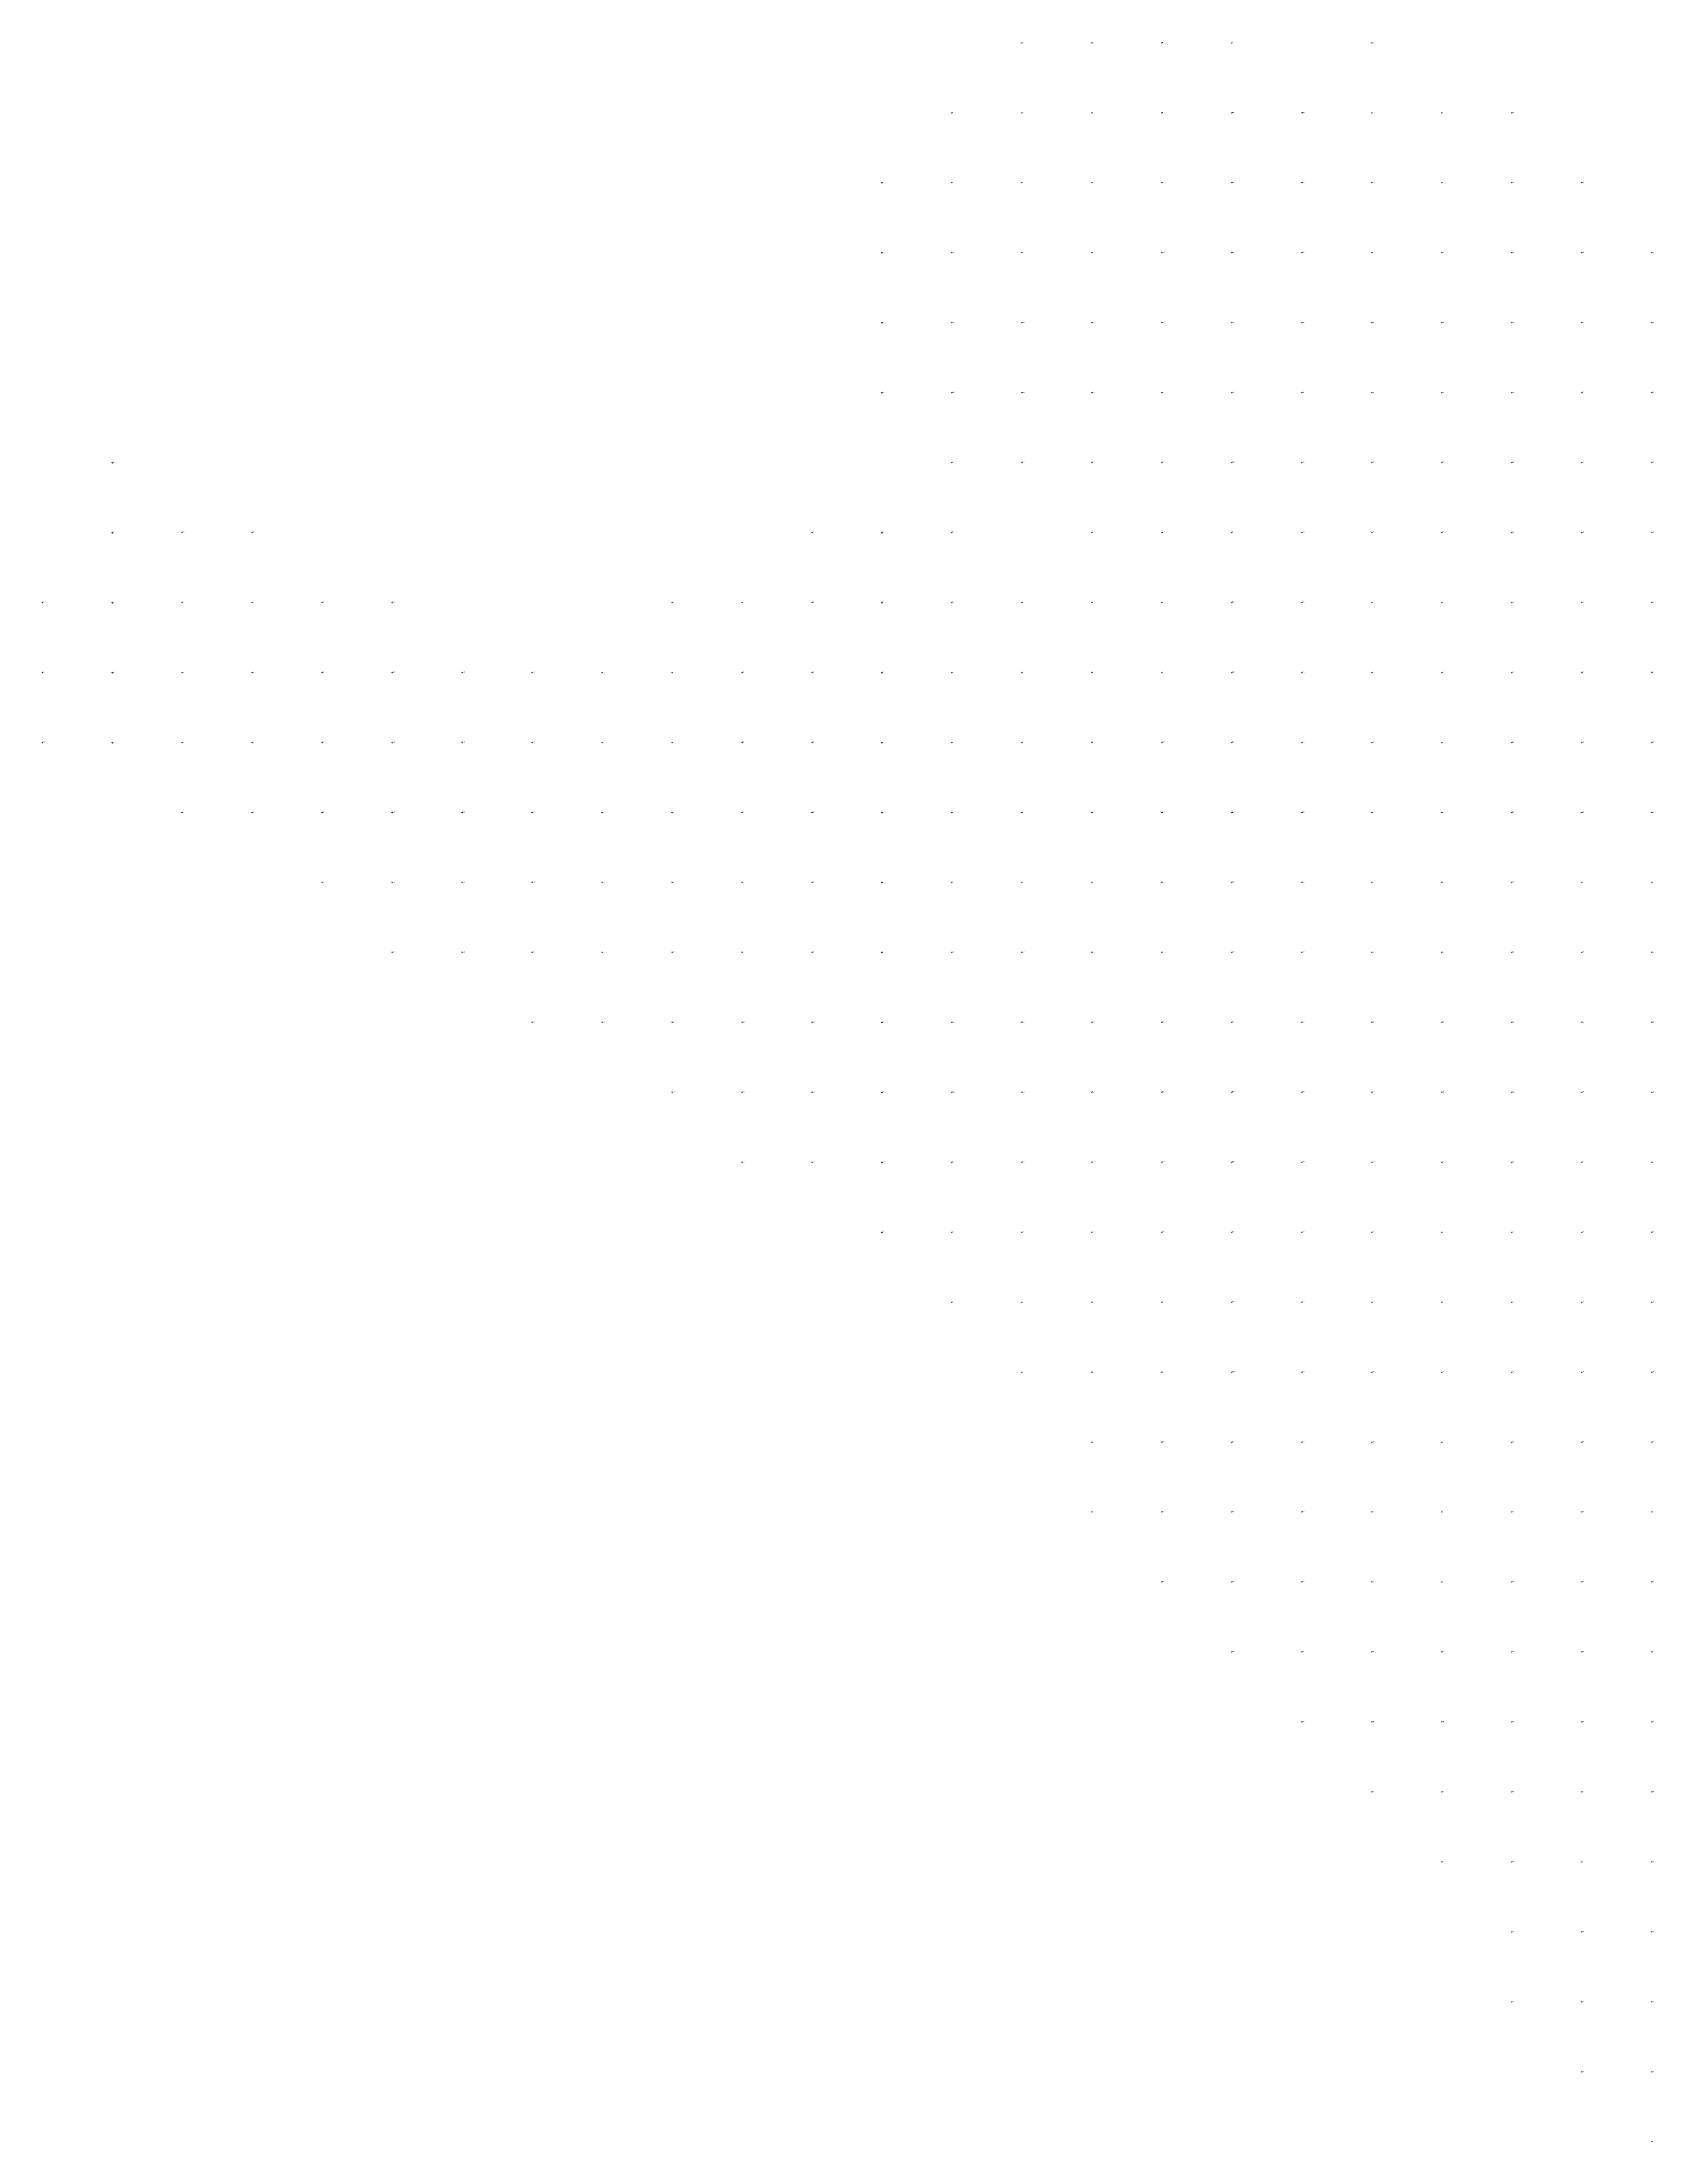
# Model space of a CAD drawing. Extents: x 509453 to 510064, y 5459426 to 5460067.
# Drawn here: x 509453.5 to 509683.8, y 5459766.5 to 5460066.6 of the extents above; entities that cross this region are included whole.
import ezdxf

# ---------------------------------------------------------------- set-up
doc = ezdxf.new("R2010")
doc.units = 0
doc.layers.add('Soundings', color=1, linetype='CONTINUOUS')

msp = doc.modelspace()

# ---------------------------------------------------------------- linework, layer by layer
at = {"layer": 'Soundings'}
for points in [[(509593.45, 5460066.45), (509593.5, 5460066.5), (509593.55, 5460066.45)], [(509603.45, 5460066.45), (509603.5, 5460066.5), (509603.55, 5460066.45)], [(509613.45, 5460066.45), (509613.5, 5460066.5), (509613.55, 5460066.45)], [(509623.45, 5460066.45), (509623.5, 5460066.5), (509623.55, 5460066.45)], [(509643.45, 5460066.45), (509643.5, 5460066.5), (509643.55, 5460066.45)], [(509583.45, 5460056.45), (509583.5, 5460056.5), (509583.55, 5460056.45)], [(509593.45, 5460056.45), (509593.5, 5460056.5), (509593.55, 5460056.45)], [(509603.45, 5460056.45), (509603.5, 5460056.5), (509603.55, 5460056.45)], [(509613.45, 5460056.45), (509613.5, 5460056.5), (509613.55, 5460056.45)], [(509623.45, 5460056.45), (509623.5, 5460056.5), (509623.55, 5460056.45)], [(509633.45, 5460056.45), (509633.5, 5460056.5), (509633.55, 5460056.45)], [(509643.45, 5460056.45), (509643.5, 5460056.5), (509643.55, 5460056.45)], [(509653.45, 5460056.45), (509653.5, 5460056.5), (509653.55, 5460056.45)], [(509663.45, 5460056.45), (509663.5, 5460056.5), (509663.55, 5460056.45)], [(509573.45, 5460046.45), (509573.5, 5460046.5), (509573.55, 5460046.45)], [(509583.45, 5460046.45), (509583.5, 5460046.5), (509583.55, 5460046.45)], [(509593.45, 5460046.45), (509593.5, 5460046.5), (509593.55, 5460046.45)], [(509603.45, 5460046.45), (509603.5, 5460046.5), (509603.55, 5460046.45)], [(509613.45, 5460046.45), (509613.5, 5460046.5), (509613.55, 5460046.45)], [(509623.45, 5460046.45), (509623.5, 5460046.5), (509623.55, 5460046.45)], [(509633.45, 5460046.45), (509633.5, 5460046.5), (509633.55, 5460046.45)], [(509643.45, 5460046.45), (509643.5, 5460046.5), (509643.55, 5460046.45)], [(509653.45, 5460046.45), (509653.5, 5460046.5), (509653.55, 5460046.45)], [(509663.45, 5460046.45), (509663.5, 5460046.5), (509663.55, 5460046.45)], [(509673.45, 5460046.45), (509673.5, 5460046.5), (509673.55, 5460046.45)], [(509573.45, 5460036.45), (509573.5, 5460036.5), (509573.55, 5460036.45)], [(509583.45, 5460036.45), (509583.5, 5460036.5), (509583.55, 5460036.45)], [(509593.45, 5460036.45), (509593.5, 5460036.5), (509593.55, 5460036.45)], [(509603.45, 5460036.45), (509603.5, 5460036.5), (509603.55, 5460036.45)], [(509613.45, 5460036.45), (509613.5, 5460036.5), (509613.55, 5460036.45)], [(509623.45, 5460036.45), (509623.5, 5460036.5), (509623.55, 5460036.45)], [(509633.45, 5460036.45), (509633.5, 5460036.5), (509633.55, 5460036.45)], [(509643.45, 5460036.45), (509643.5, 5460036.5), (509643.55, 5460036.45)], [(509653.45, 5460036.45), (509653.5, 5460036.5), (509653.55, 5460036.45)], [(509663.45, 5460036.45), (509663.5, 5460036.5), (509663.55, 5460036.45)], [(509673.45, 5460036.45), (509673.5, 5460036.5), (509673.55, 5460036.45)], [(509683.45, 5460036.45), (509683.5, 5460036.5), (509683.55, 5460036.45)], [(509573.45, 5460026.45), (509573.5, 5460026.5), (509573.55, 5460026.45)], [(509583.45, 5460026.45), (509583.5, 5460026.5), (509583.55, 5460026.45)], [(509593.45, 5460026.45), (509593.5, 5460026.5), (509593.55, 5460026.45)], [(509603.45, 5460026.45), (509603.5, 5460026.5), (509603.55, 5460026.45)], [(509613.45, 5460026.45), (509613.5, 5460026.5), (509613.55, 5460026.45)], [(509623.45, 5460026.45), (509623.5, 5460026.5), (509623.55, 5460026.45)], [(509633.45, 5460026.45), (509633.5, 5460026.5), (509633.55, 5460026.45)], [(509643.45, 5460026.45), (509643.5, 5460026.5), (509643.55, 5460026.45)], [(509653.45, 5460026.45), (509653.5, 5460026.5), (509653.55, 5460026.45)], [(509663.45, 5460026.45), (509663.5, 5460026.5), (509663.55, 5460026.45)], [(509673.45, 5460026.45), (509673.5, 5460026.5), (509673.55, 5460026.45)], [(509683.45, 5460026.45), (509683.5, 5460026.5), (509683.55, 5460026.45)], [(509573.45, 5460016.45), (509573.5, 5460016.5), (509573.55, 5460016.45)], [(509583.45, 5460016.45), (509583.5, 5460016.5), (509583.55, 5460016.45)], [(509593.45, 5460016.45), (509593.5, 5460016.5), (509593.55, 5460016.45)], [(509603.45, 5460016.45), (509603.5, 5460016.5), (509603.55, 5460016.45)], [(509613.45, 5460016.45), (509613.5, 5460016.5), (509613.55, 5460016.45)], [(509623.45, 5460016.45), (509623.5, 5460016.5), (509623.55, 5460016.45)], [(509633.45, 5460016.45), (509633.5, 5460016.5), (509633.55, 5460016.45)], [(509643.45, 5460016.45), (509643.5, 5460016.5), (509643.55, 5460016.45)], [(509653.45, 5460016.45), (509653.5, 5460016.5), (509653.55, 5460016.45)], [(509663.45, 5460016.45), (509663.5, 5460016.5), (509663.55, 5460016.45)], [(509673.45, 5460016.45), (509673.5, 5460016.5), (509673.55, 5460016.45)], [(509683.45, 5460016.45), (509683.5, 5460016.5), (509683.55, 5460016.45)], [(509463.45, 5460006.45), (509463.5, 5460006.5), (509463.55, 5460006.45)], [(509583.45, 5460006.45), (509583.5, 5460006.5), (509583.55, 5460006.45)], [(509593.45, 5460006.45), (509593.5, 5460006.5), (509593.55, 5460006.45)], [(509603.45, 5460006.45), (509603.5, 5460006.5), (509603.55, 5460006.45)], [(509613.45, 5460006.45), (509613.5, 5460006.5), (509613.55, 5460006.45)], [(509623.45, 5460006.45), (509623.5, 5460006.5), (509623.55, 5460006.45)], [(509633.45, 5460006.45), (509633.5, 5460006.5), (509633.55, 5460006.45)], [(509643.45, 5460006.45), (509643.5, 5460006.5), (509643.55, 5460006.45)], [(509653.45, 5460006.45), (509653.5, 5460006.5), (509653.55, 5460006.45)], [(509663.45, 5460006.45), (509663.5, 5460006.5), (509663.55, 5460006.45)], [(509673.45, 5460006.45), (509673.5, 5460006.5), (509673.55, 5460006.45)], [(509683.45, 5460006.45), (509683.5, 5460006.5), (509683.55, 5460006.45)], [(509463.45, 5459996.45), (509463.5, 5459996.5), (509463.55, 5459996.45)], [(509473.45, 5459996.45), (509473.5, 5459996.5), (509473.55, 5459996.45)], [(509483.45, 5459996.45), (509483.5, 5459996.5), (509483.55, 5459996.45)], [(509563.45, 5459996.45), (509563.5, 5459996.5), (509563.55, 5459996.45)], [(509573.45, 5459996.45), (509573.5, 5459996.5), (509573.55, 5459996.45)], [(509583.45, 5459996.45), (509583.5, 5459996.5), (509583.55, 5459996.45)], [(509603.45, 5459996.45), (509603.5, 5459996.5), (509603.55, 5459996.45)], [(509613.45, 5459996.45), (509613.5, 5459996.5), (509613.55, 5459996.45)], [(509623.45, 5459996.45), (509623.5, 5459996.5), (509623.55, 5459996.45)], [(509633.45, 5459996.45), (509633.5, 5459996.5), (509633.55, 5459996.45)], [(509643.45, 5459996.45), (509643.5, 5459996.5), (509643.55, 5459996.45)], [(509653.45, 5459996.45), (509653.5, 5459996.5), (509653.55, 5459996.45)], [(509663.45, 5459996.45), (509663.5, 5459996.5), (509663.55, 5459996.45)], [(509673.45, 5459996.45), (509673.5, 5459996.5), (509673.55, 5459996.45)], [(509683.45, 5459996.45), (509683.5, 5459996.5), (509683.55, 5459996.45)], [(509453.45, 5459986.45), (509453.5, 5459986.5), (509453.55, 5459986.45)], [(509463.45, 5459986.45), (509463.5, 5459986.5), (509463.55, 5459986.45)], [(509473.45, 5459986.45), (509473.5, 5459986.5), (509473.55, 5459986.45)], [(509483.45, 5459986.45), (509483.5, 5459986.5), (509483.55, 5459986.45)], [(509493.45, 5459986.45), (509493.5, 5459986.5), (509493.55, 5459986.45)], [(509503.45, 5459986.45), (509503.5, 5459986.5), (509503.55, 5459986.45)], [(509543.45, 5459986.45), (509543.5, 5459986.5), (509543.55, 5459986.45)], [(509553.45, 5459986.45), (509553.5, 5459986.5), (509553.55, 5459986.45)], [(509563.45, 5459986.45), (509563.5, 5459986.5), (509563.55, 5459986.45)], [(509573.45, 5459986.45), (509573.5, 5459986.5), (509573.55, 5459986.45)], [(509583.45, 5459986.45), (509583.5, 5459986.5), (509583.55, 5459986.45)], [(509593.45, 5459986.45), (509593.5, 5459986.5), (509593.55, 5459986.45)], [(509603.45, 5459986.45), (509603.5, 5459986.5), (509603.55, 5459986.45)], [(509613.45, 5459986.45), (509613.5, 5459986.5), (509613.55, 5459986.45)], [(509623.45, 5459986.45), (509623.5, 5459986.5), (509623.55, 5459986.45)], [(509633.45, 5459986.45), (509633.5, 5459986.5), (509633.55, 5459986.45)], [(509643.45, 5459986.45), (509643.5, 5459986.5), (509643.55, 5459986.45)], [(509653.45, 5459986.45), (509653.5, 5459986.5), (509653.55, 5459986.45)], [(509663.45, 5459986.45), (509663.5, 5459986.5), (509663.55, 5459986.45)], [(509673.45, 5459986.45), (509673.5, 5459986.5), (509673.55, 5459986.45)], [(509683.45, 5459986.45), (509683.5, 5459986.5), (509683.55, 5459986.45)], [(509453.45, 5459976.45), (509453.5, 5459976.5), (509453.55, 5459976.45)], [(509463.45, 5459976.45), (509463.5, 5459976.5), (509463.55, 5459976.45)], [(509473.45, 5459976.45), (509473.5, 5459976.5), (509473.55, 5459976.45)], [(509483.45, 5459976.45), (509483.5, 5459976.5), (509483.55, 5459976.45)], [(509493.45, 5459976.45), (509493.5, 5459976.5), (509493.55, 5459976.45)], [(509503.45, 5459976.45), (509503.5, 5459976.5), (509503.55, 5459976.45)], [(509513.45, 5459976.45), (509513.5, 5459976.5), (509513.55, 5459976.45)], [(509523.45, 5459976.45), (509523.5, 5459976.5), (509523.55, 5459976.45)], [(509533.45, 5459976.45), (509533.5, 5459976.5), (509533.55, 5459976.45)], [(509543.45, 5459976.45), (509543.5, 5459976.5), (509543.55, 5459976.45)], [(509553.45, 5459976.45), (509553.5, 5459976.5), (509553.55, 5459976.45)], [(509563.45, 5459976.45), (509563.5, 5459976.5), (509563.55, 5459976.45)], [(509573.45, 5459976.45), (509573.5, 5459976.5), (509573.55, 5459976.45)], [(509583.45, 5459976.45), (509583.5, 5459976.5), (509583.55, 5459976.45)], [(509593.45, 5459976.45), (509593.5, 5459976.5), (509593.55, 5459976.45)], [(509603.45, 5459976.45), (509603.5, 5459976.5), (509603.55, 5459976.45)], [(509613.45, 5459976.45), (509613.5, 5459976.5), (509613.55, 5459976.45)], [(509623.45, 5459976.45), (509623.5, 5459976.5), (509623.55, 5459976.45)], [(509633.45, 5459976.45), (509633.5, 5459976.5), (509633.55, 5459976.45)], [(509643.45, 5459976.45), (509643.5, 5459976.5), (509643.55, 5459976.45)], [(509653.45, 5459976.45), (509653.5, 5459976.5), (509653.55, 5459976.45)], [(509663.45, 5459976.45), (509663.5, 5459976.5), (509663.55, 5459976.45)], [(509673.45, 5459976.45), (509673.5, 5459976.5), (509673.55, 5459976.45)], [(509683.45, 5459976.45), (509683.5, 5459976.5), (509683.55, 5459976.45)], [(509453.45, 5459966.45), (509453.5, 5459966.5), (509453.55, 5459966.45)], [(509463.45, 5459966.45), (509463.5, 5459966.5), (509463.55, 5459966.45)], [(509473.45, 5459966.45), (509473.5, 5459966.5), (509473.55, 5459966.45)], [(509483.45, 5459966.45), (509483.5, 5459966.5), (509483.55, 5459966.45)], [(509493.45, 5459966.45), (509493.5, 5459966.5), (509493.55, 5459966.45)], [(509503.45, 5459966.45), (509503.5, 5459966.5), (509503.55, 5459966.45)], [(509513.45, 5459966.45), (509513.5, 5459966.5), (509513.55, 5459966.45)], [(509523.45, 5459966.45), (509523.5, 5459966.5), (509523.55, 5459966.45)], [(509533.45, 5459966.45), (509533.5, 5459966.5), (509533.55, 5459966.45)], [(509543.45, 5459966.45), (509543.5, 5459966.5), (509543.55, 5459966.45)], [(509553.45, 5459966.45), (509553.5, 5459966.5), (509553.55, 5459966.45)], [(509563.45, 5459966.45), (509563.5, 5459966.5), (509563.55, 5459966.45)], [(509573.45, 5459966.45), (509573.5, 5459966.5), (509573.55, 5459966.45)], [(509583.45, 5459966.45), (509583.5, 5459966.5), (509583.55, 5459966.45)], [(509593.45, 5459966.45), (509593.5, 5459966.5), (509593.55, 5459966.45)], [(509603.45, 5459966.45), (509603.5, 5459966.5), (509603.55, 5459966.45)], [(509613.45, 5459966.45), (509613.5, 5459966.5), (509613.55, 5459966.45)], [(509623.45, 5459966.45), (509623.5, 5459966.5), (509623.55, 5459966.45)], [(509633.45, 5459966.45), (509633.5, 5459966.5), (509633.55, 5459966.45)], [(509643.45, 5459966.45), (509643.5, 5459966.5), (509643.55, 5459966.45)], [(509653.45, 5459966.45), (509653.5, 5459966.5), (509653.55, 5459966.45)], [(509663.45, 5459966.45), (509663.5, 5459966.5), (509663.55, 5459966.45)], [(509673.45, 5459966.45), (509673.5, 5459966.5), (509673.55, 5459966.45)], [(509683.45, 5459966.45), (509683.5, 5459966.5), (509683.55, 5459966.45)], [(509473.45, 5459956.45), (509473.5, 5459956.5), (509473.55, 5459956.45)], [(509483.45, 5459956.45), (509483.5, 5459956.5), (509483.55, 5459956.45)], [(509493.45, 5459956.45), (509493.5, 5459956.5), (509493.55, 5459956.45)], [(509503.45, 5459956.45), (509503.5, 5459956.5), (509503.55, 5459956.45)], [(509513.45, 5459956.45), (509513.5, 5459956.5), (509513.55, 5459956.45)], [(509523.45, 5459956.45), (509523.5, 5459956.5), (509523.55, 5459956.45)], [(509533.45, 5459956.45), (509533.5, 5459956.5), (509533.55, 5459956.45)], [(509543.45, 5459956.45), (509543.5, 5459956.5), (509543.55, 5459956.45)], [(509553.45, 5459956.45), (509553.5, 5459956.5), (509553.55, 5459956.45)], [(509563.45, 5459956.45), (509563.5, 5459956.5), (509563.55, 5459956.45)], [(509573.45, 5459956.45), (509573.5, 5459956.5), (509573.55, 5459956.45)], [(509583.45, 5459956.45), (509583.5, 5459956.5), (509583.55, 5459956.45)], [(509593.45, 5459956.45), (509593.5, 5459956.5), (509593.55, 5459956.45)], [(509603.45, 5459956.45), (509603.5, 5459956.5), (509603.55, 5459956.45)], [(509613.45, 5459956.45), (509613.5, 5459956.5), (509613.55, 5459956.45)], [(509623.45, 5459956.45), (509623.5, 5459956.5), (509623.55, 5459956.45)], [(509633.45, 5459956.45), (509633.5, 5459956.5), (509633.55, 5459956.45)], [(509643.45, 5459956.45), (509643.5, 5459956.5), (509643.55, 5459956.45)], [(509653.45, 5459956.45), (509653.5, 5459956.5), (509653.55, 5459956.45)], [(509663.45, 5459956.45), (509663.5, 5459956.5), (509663.55, 5459956.45)], [(509673.45, 5459956.45), (509673.5, 5459956.5), (509673.55, 5459956.45)], [(509683.45, 5459956.45), (509683.5, 5459956.5), (509683.55, 5459956.45)], [(509493.45, 5459946.45), (509493.5, 5459946.5), (509493.55, 5459946.45)], [(509503.45, 5459946.45), (509503.5, 5459946.5), (509503.55, 5459946.45)], [(509513.45, 5459946.45), (509513.5, 5459946.5), (509513.55, 5459946.45)], [(509523.45, 5459946.45), (509523.5, 5459946.5), (509523.55, 5459946.45)], [(509533.45, 5459946.45), (509533.5, 5459946.5), (509533.55, 5459946.45)], [(509543.45, 5459946.45), (509543.5, 5459946.5), (509543.55, 5459946.45)], [(509553.45, 5459946.45), (509553.5, 5459946.5), (509553.55, 5459946.45)], [(509563.45, 5459946.45), (509563.5, 5459946.5), (509563.55, 5459946.45)], [(509573.45, 5459946.45), (509573.5, 5459946.5), (509573.55, 5459946.45)], [(509583.45, 5459946.45), (509583.5, 5459946.5), (509583.55, 5459946.45)], [(509593.45, 5459946.45), (509593.5, 5459946.5), (509593.55, 5459946.45)], [(509603.45, 5459946.45), (509603.5, 5459946.5), (509603.55, 5459946.45)], [(509613.45, 5459946.45), (509613.5, 5459946.5), (509613.55, 5459946.45)], [(509623.45, 5459946.45), (509623.5, 5459946.5), (509623.55, 5459946.45)], [(509633.45, 5459946.45), (509633.5, 5459946.5), (509633.55, 5459946.45)], [(509643.45, 5459946.45), (509643.5, 5459946.5), (509643.55, 5459946.45)], [(509653.45, 5459946.45), (509653.5, 5459946.5), (509653.55, 5459946.45)], [(509663.45, 5459946.45), (509663.5, 5459946.5), (509663.55, 5459946.45)], [(509673.45, 5459946.45), (509673.5, 5459946.5), (509673.55, 5459946.45)], [(509683.45, 5459946.45), (509683.5, 5459946.5), (509683.55, 5459946.45)], [(509503.45, 5459936.45), (509503.5, 5459936.5), (509503.55, 5459936.45)], [(509513.45, 5459936.45), (509513.5, 5459936.5), (509513.55, 5459936.45)], [(509523.45, 5459936.45), (509523.5, 5459936.5), (509523.55, 5459936.45)], [(509533.45, 5459936.45), (509533.5, 5459936.5), (509533.55, 5459936.45)], [(509543.45, 5459936.45), (509543.5, 5459936.5), (509543.55, 5459936.45)], [(509553.45, 5459936.45), (509553.5, 5459936.5), (509553.55, 5459936.45)], [(509563.45, 5459936.45), (509563.5, 5459936.5), (509563.55, 5459936.45)], [(509573.45, 5459936.45), (509573.5, 5459936.5), (509573.55, 5459936.45)], [(509583.45, 5459936.45), (509583.5, 5459936.5), (509583.55, 5459936.45)], [(509593.45, 5459936.45), (509593.5, 5459936.5), (509593.55, 5459936.45)], [(509603.45, 5459936.45), (509603.5, 5459936.5), (509603.55, 5459936.45)], [(509613.45, 5459936.45), (509613.5, 5459936.5), (509613.55, 5459936.45)], [(509623.45, 5459936.45), (509623.5, 5459936.5), (509623.55, 5459936.45)], [(509633.45, 5459936.45), (509633.5, 5459936.5), (509633.55, 5459936.45)], [(509643.45, 5459936.45), (509643.5, 5459936.5), (509643.55, 5459936.45)], [(509653.45, 5459936.45), (509653.5, 5459936.5), (509653.55, 5459936.45)], [(509663.45, 5459936.45), (509663.5, 5459936.5), (509663.55, 5459936.45)], [(509673.45, 5459936.45), (509673.5, 5459936.5), (509673.55, 5459936.45)], [(509683.45, 5459936.45), (509683.5, 5459936.5), (509683.55, 5459936.45)], [(509523.45, 5459926.45), (509523.5, 5459926.5), (509523.55, 5459926.45)], [(509533.45, 5459926.45), (509533.5, 5459926.5), (509533.55, 5459926.45)], [(509543.45, 5459926.45), (509543.5, 5459926.5), (509543.55, 5459926.45)], [(509553.45, 5459926.45), (509553.5, 5459926.5), (509553.55, 5459926.45)], [(509563.45, 5459926.45), (509563.5, 5459926.5), (509563.55, 5459926.45)], [(509573.45, 5459926.45), (509573.5, 5459926.5), (509573.55, 5459926.45)], [(509583.45, 5459926.45), (509583.5, 5459926.5), (509583.55, 5459926.45)], [(509593.45, 5459926.45), (509593.5, 5459926.5), (509593.55, 5459926.45)], [(509603.45, 5459926.45), (509603.5, 5459926.5), (509603.55, 5459926.45)], [(509613.45, 5459926.45), (509613.5, 5459926.5), (509613.55, 5459926.45)], [(509623.45, 5459926.45), (509623.5, 5459926.5), (509623.55, 5459926.45)], [(509633.45, 5459926.45), (509633.5, 5459926.5), (509633.55, 5459926.45)], [(509643.45, 5459926.45), (509643.5, 5459926.5), (509643.55, 5459926.45)], [(509653.45, 5459926.45), (509653.5, 5459926.5), (509653.55, 5459926.45)], [(509663.45, 5459926.45), (509663.5, 5459926.5), (509663.55, 5459926.45)], [(509673.45, 5459926.45), (509673.5, 5459926.5), (509673.55, 5459926.45)], [(509683.45, 5459926.45), (509683.5, 5459926.5), (509683.55, 5459926.45)], [(509543.45, 5459916.45), (509543.5, 5459916.5), (509543.55, 5459916.45)], [(509553.45, 5459916.45), (509553.5, 5459916.5), (509553.55, 5459916.45)], [(509563.45, 5459916.45), (509563.5, 5459916.5), (509563.55, 5459916.45)], [(509573.45, 5459916.45), (509573.5, 5459916.5), (509573.55, 5459916.45)], [(509583.45, 5459916.45), (509583.5, 5459916.5), (509583.55, 5459916.45)], [(509593.45, 5459916.45), (509593.5, 5459916.5), (509593.55, 5459916.45)], [(509603.45, 5459916.45), (509603.5, 5459916.5), (509603.55, 5459916.45)], [(509613.45, 5459916.45), (509613.5, 5459916.5), (509613.55, 5459916.45)], [(509623.45, 5459916.45), (509623.5, 5459916.5), (509623.55, 5459916.45)], [(509633.45, 5459916.45), (509633.5, 5459916.5), (509633.55, 5459916.45)], [(509643.45, 5459916.45), (509643.5, 5459916.5), (509643.55, 5459916.45)], [(509653.45, 5459916.45), (509653.5, 5459916.5), (509653.55, 5459916.45)], [(509663.45, 5459916.45), (509663.5, 5459916.5), (509663.55, 5459916.45)], [(509673.45, 5459916.45), (509673.5, 5459916.5), (509673.55, 5459916.45)], [(509683.45, 5459916.45), (509683.5, 5459916.5), (509683.55, 5459916.45)], [(509553.45, 5459906.45), (509553.5, 5459906.5), (509553.55, 5459906.45)], [(509563.45, 5459906.45), (509563.5, 5459906.5), (509563.55, 5459906.45)], [(509573.45, 5459906.45), (509573.5, 5459906.5), (509573.55, 5459906.45)], [(509583.45, 5459906.45), (509583.5, 5459906.5), (509583.55, 5459906.45)], [(509593.45, 5459906.45), (509593.5, 5459906.5), (509593.55, 5459906.45)], [(509603.45, 5459906.45), (509603.5, 5459906.5), (509603.55, 5459906.45)], [(509613.45, 5459906.45), (509613.5, 5459906.5), (509613.55, 5459906.45)], [(509623.45, 5459906.45), (509623.5, 5459906.5), (509623.55, 5459906.45)], [(509633.45, 5459906.45), (509633.5, 5459906.5), (509633.55, 5459906.45)], [(509643.45, 5459906.45), (509643.5, 5459906.5), (509643.55, 5459906.45)], [(509653.45, 5459906.45), (509653.5, 5459906.5), (509653.55, 5459906.45)], [(509663.45, 5459906.45), (509663.5, 5459906.5), (509663.55, 5459906.45)], [(509673.45, 5459906.45), (509673.5, 5459906.5), (509673.55, 5459906.45)], [(509683.45, 5459906.45), (509683.5, 5459906.5), (509683.55, 5459906.45)], [(509573.45, 5459896.45), (509573.5, 5459896.5), (509573.55, 5459896.45)], [(509583.45, 5459896.45), (509583.5, 5459896.5), (509583.55, 5459896.45)], [(509593.45, 5459896.45), (509593.5, 5459896.5), (509593.55, 5459896.45)], [(509603.45, 5459896.45), (509603.5, 5459896.5), (509603.55, 5459896.45)], [(509613.45, 5459896.45), (509613.5, 5459896.5), (509613.55, 5459896.45)], [(509623.45, 5459896.45), (509623.5, 5459896.5), (509623.55, 5459896.45)], [(509633.45, 5459896.45), (509633.5, 5459896.5), (509633.55, 5459896.45)], [(509643.45, 5459896.45), (509643.5, 5459896.5), (509643.55, 5459896.45)], [(509653.45, 5459896.45), (509653.5, 5459896.5), (509653.55, 5459896.45)], [(509663.45, 5459896.45), (509663.5, 5459896.5), (509663.55, 5459896.45)], [(509673.45, 5459896.45), (509673.5, 5459896.5), (509673.55, 5459896.45)], [(509683.45, 5459896.45), (509683.5, 5459896.5), (509683.55, 5459896.45)], [(509583.45, 5459886.45), (509583.5, 5459886.5), (509583.55, 5459886.45)], [(509593.45, 5459886.45), (509593.5, 5459886.5), (509593.55, 5459886.45)], [(509603.45, 5459886.45), (509603.5, 5459886.5), (509603.55, 5459886.45)], [(509613.45, 5459886.45), (509613.5, 5459886.5), (509613.55, 5459886.45)], [(509623.45, 5459886.45), (509623.5, 5459886.5), (509623.55, 5459886.45)], [(509633.45, 5459886.45), (509633.5, 5459886.5), (509633.55, 5459886.45)], [(509643.45, 5459886.45), (509643.5, 5459886.5), (509643.55, 5459886.45)], [(509653.45, 5459886.45), (509653.5, 5459886.5), (509653.55, 5459886.45)], [(509663.45, 5459886.45), (509663.5, 5459886.5), (509663.55, 5459886.45)], [(509673.45, 5459886.45), (509673.5, 5459886.5), (509673.55, 5459886.45)], [(509683.45, 5459886.45), (509683.5, 5459886.5), (509683.55, 5459886.45)], [(509593.45, 5459876.45), (509593.5, 5459876.5), (509593.55, 5459876.45)], [(509603.45, 5459876.45), (509603.5, 5459876.5), (509603.55, 5459876.45)], [(509613.45, 5459876.45), (509613.5, 5459876.5), (509613.55, 5459876.45)], [(509623.45, 5459876.45), (509623.5, 5459876.5), (509623.55, 5459876.45)], [(509633.45, 5459876.45), (509633.5, 5459876.5), (509633.55, 5459876.45)], [(509643.45, 5459876.45), (509643.5, 5459876.5), (509643.55, 5459876.45)], [(509653.45, 5459876.45), (509653.5, 5459876.5), (509653.55, 5459876.45)], [(509663.45, 5459876.45), (509663.5, 5459876.5), (509663.55, 5459876.45)], [(509673.45, 5459876.45), (509673.5, 5459876.5), (509673.55, 5459876.45)], [(509683.45, 5459876.45), (509683.5, 5459876.5), (509683.55, 5459876.45)], [(509603.45, 5459866.45), (509603.5, 5459866.5), (509603.55, 5459866.45)], [(509613.45, 5459866.45), (509613.5, 5459866.5), (509613.55, 5459866.45)], [(509623.45, 5459866.45), (509623.5, 5459866.5), (509623.55, 5459866.45)], [(509633.45, 5459866.45), (509633.5, 5459866.5), (509633.55, 5459866.45)], [(509643.45, 5459866.45), (509643.5, 5459866.5), (509643.55, 5459866.45)], [(509653.45, 5459866.45), (509653.5, 5459866.5), (509653.55, 5459866.45)], [(509663.45, 5459866.45), (509663.5, 5459866.5), (509663.55, 5459866.45)], [(509673.45, 5459866.45), (509673.5, 5459866.5), (509673.55, 5459866.45)], [(509683.45, 5459866.45), (509683.5, 5459866.5), (509683.55, 5459866.45)], [(509603.45, 5459856.45), (509603.5, 5459856.5), (509603.55, 5459856.45)], [(509613.45, 5459856.45), (509613.5, 5459856.5), (509613.55, 5459856.45)], [(509623.45, 5459856.45), (509623.5, 5459856.5), (509623.55, 5459856.45)], [(509633.45, 5459856.45), (509633.5, 5459856.5), (509633.55, 5459856.45)], [(509643.45, 5459856.45), (509643.5, 5459856.5), (509643.55, 5459856.45)], [(509653.45, 5459856.45), (509653.5, 5459856.5), (509653.55, 5459856.45)], [(509663.45, 5459856.45), (509663.5, 5459856.5), (509663.55, 5459856.45)], [(509673.45, 5459856.45), (509673.5, 5459856.5), (509673.55, 5459856.45)], [(509683.45, 5459856.45), (509683.5, 5459856.5), (509683.55, 5459856.45)], [(509613.45, 5459846.45), (509613.5, 5459846.5), (509613.55, 5459846.45)], [(509623.45, 5459846.45), (509623.5, 5459846.5), (509623.55, 5459846.45)], [(509633.45, 5459846.45), (509633.5, 5459846.5), (509633.55, 5459846.45)], [(509643.45, 5459846.45), (509643.5, 5459846.5), (509643.55, 5459846.45)], [(509653.45, 5459846.45), (509653.5, 5459846.5), (509653.55, 5459846.45)], [(509663.45, 5459846.45), (509663.5, 5459846.5), (509663.55, 5459846.45)], [(509673.45, 5459846.45), (509673.5, 5459846.5), (509673.55, 5459846.45)], [(509683.45, 5459846.45), (509683.5, 5459846.5), (509683.55, 5459846.45)], [(509623.45, 5459836.45), (509623.5, 5459836.5), (509623.55, 5459836.45)], [(509633.45, 5459836.45), (509633.5, 5459836.5), (509633.55, 5459836.45)], [(509643.45, 5459836.45), (509643.5, 5459836.5), (509643.55, 5459836.45)], [(509653.45, 5459836.45), (509653.5, 5459836.5), (509653.55, 5459836.45)], [(509663.45, 5459836.45), (509663.5, 5459836.5), (509663.55, 5459836.45)], [(509673.45, 5459836.45), (509673.5, 5459836.5), (509673.55, 5459836.45)], [(509683.45, 5459836.45), (509683.5, 5459836.5), (509683.55, 5459836.45)], [(509633.45, 5459826.45), (509633.5, 5459826.5), (509633.55, 5459826.45)], [(509643.45, 5459826.45), (509643.5, 5459826.5), (509643.55, 5459826.45)], [(509653.45, 5459826.45), (509653.5, 5459826.5), (509653.55, 5459826.45)], [(509663.45, 5459826.45), (509663.5, 5459826.5), (509663.55, 5459826.45)], [(509673.45, 5459826.45), (509673.5, 5459826.5), (509673.55, 5459826.45)], [(509683.45, 5459826.45), (509683.5, 5459826.5), (509683.55, 5459826.45)], [(509643.45, 5459816.45), (509643.5, 5459816.5), (509643.55, 5459816.45)], [(509653.45, 5459816.45), (509653.5, 5459816.5), (509653.55, 5459816.45)], [(509663.45, 5459816.45), (509663.5, 5459816.5), (509663.55, 5459816.45)], [(509673.45, 5459816.45), (509673.5, 5459816.5), (509673.55, 5459816.45)], [(509683.45, 5459816.45), (509683.5, 5459816.5), (509683.55, 5459816.45)], [(509653.45, 5459806.45), (509653.5, 5459806.5), (509653.55, 5459806.45)], [(509663.45, 5459806.45), (509663.5, 5459806.5), (509663.55, 5459806.45)], [(509673.45, 5459806.45), (509673.5, 5459806.5), (509673.55, 5459806.45)], [(509683.45, 5459806.45), (509683.5, 5459806.5), (509683.55, 5459806.45)], [(509663.45, 5459796.45), (509663.5, 5459796.5), (509663.55, 5459796.45)], [(509673.45, 5459796.45), (509673.5, 5459796.5), (509673.55, 5459796.45)], [(509683.45, 5459796.45), (509683.5, 5459796.5), (509683.55, 5459796.45)], [(509663.45, 5459786.45), (509663.5, 5459786.5), (509663.55, 5459786.45)], [(509673.45, 5459786.45), (509673.5, 5459786.5), (509673.55, 5459786.45)], [(509683.45, 5459786.45), (509683.5, 5459786.5), (509683.55, 5459786.45)], [(509673.45, 5459776.45), (509673.5, 5459776.5), (509673.55, 5459776.45)], [(509683.45, 5459776.45), (509683.5, 5459776.5), (509683.55, 5459776.45)], [(509683.45, 5459766.45), (509683.5, 5459766.5), (509683.55, 5459766.45)]]:
    msp.add_lwpolyline(points, dxfattribs=at)

# ---------------------------------------------------------------- texts
for s, p in [('10.25', (509593.5, 5460066.5, 10.25)), ('10.45', (509603.5, 5460066.5, 10.45)), ('10.35', (509613.5, 5460066.5, 10.35)), ('9.95', (509623.5, 5460066.5, 9.95)), ('10.10', (509643.5, 5460066.5, 10.1)), ('11.35', (509583.5, 5460056.5, 11.35)), ('10.75', (509593.5, 5460056.5, 10.75)), ('10.35', (509603.5, 5460056.5, 10.35)), ('10.25', (509613.5, 5460056.5, 10.25)), ('10.15', (509623.5, 5460056.5, 10.15)), ('10.10', (509633.5, 5460056.5, 10.1)), ('10.10', (509643.5, 5460056.5, 10.1)), ('9.95', (509653.5, 5460056.5, 9.95)), ('9.80', (509663.5, 5460056.5, 9.8)), ('12.10', (509573.5, 5460046.5, 12.1)), ('12.05', (509583.5, 5460046.5, 12.05)), ('11.85', (509593.5, 5460046.5, 11.85)), ('11.80', (509603.5, 5460046.5, 11.8)), ('10.90', (509613.5, 5460046.5, 10.9)), ('10.35', (509623.5, 5460046.5, 10.35)), ('10.45', (509633.5, 5460046.5, 10.45)), ('10.20', (509643.5, 5460046.5, 10.2)), ('10.25', (509653.5, 5460046.5, 10.25)), ('9.75', (509663.5, 5460046.5, 9.75)), ('9.95', (509673.5, 5460046.5, 9.95)), ('12.25', (509573.5, 5460036.5, 12.25)), ('12.00', (509583.5, 5460036.5, 12)), ('12.20', (509593.5, 5460036.5, 12.2)), ('12.20', (509603.5, 5460036.5, 12.2)), ('11.10', (509613.5, 5460036.5, 11.1)), ('10.45', (509623.5, 5460036.5, 10.45)), ('10.70', (509633.5, 5460036.5, 10.7)), ('10.30', (509643.5, 5460036.5, 10.3)), ('10.00', (509653.5, 5460036.5, 10)), ('9.75', (509663.5, 5460036.5, 9.75)), ('9.80', (509673.5, 5460036.5, 9.8)), ('10.00', (509683.5, 5460036.5, 10)), ('12.30', (509573.5, 5460026.5, 12.3)), ('12.30', (509583.5, 5460026.5, 12.3)), ('12.55', (509593.5, 5460026.5, 12.55)), ('12.25', (509603.5, 5460026.5, 12.25)), ('12.15', (509613.5, 5460026.5, 12.15)), ('11.30', (509623.5, 5460026.5, 11.3)), ('11.50', (509633.5, 5460026.5, 11.5)), ('10.45', (509643.5, 5460026.5, 10.45)), ('10.25', (509653.5, 5460026.5, 10.25)), ('10.20', (509663.5, 5460026.5, 10.2)), ('9.80', (509673.5, 5460026.5, 9.8)), ('10.05', (509683.5, 5460026.5, 10.05)), ('12.15', (509573.5, 5460016.5, 12.15)), ('12.50', (509583.5, 5460016.5, 12.5)), ('12.65', (509593.5, 5460016.5, 12.65)), ('12.20', (509603.5, 5460016.5, 12.2)), ('12.40', (509613.5, 5460016.5, 12.4)), ('11.90', (509623.5, 5460016.5, 11.9)), ('11.35', (509633.5, 5460016.5, 11.35)), ('12.05', (509643.5, 5460016.5, 12.05)), ('10.40', (509653.5, 5460016.5, 10.4)), ('10.90', (509663.5, 5460016.5, 10.9)), ('13.70', (509673.5, 5460016.5, 13.7)), ('13.80', (509683.5, 5460016.5, 13.8)), ('14.40', (509463.5, 5460006.5, 14.4)), ('12.40', (509583.5, 5460006.5, 12.4)), ('12.25', (509593.5, 5460006.5, 12.25)), ('12.15', (509603.5, 5460006.5, 12.15)), ('12.40', (509613.5, 5460006.5, 12.4)), ('12.05', (509623.5, 5460006.5, 12.05)), ('12.20', (509633.5, 5460006.5, 12.2)), ('11.30', (509643.5, 5460006.5, 11.3)), ('10.85', (509653.5, 5460006.5, 10.85)), ('13.65', (509663.5, 5460006.5, 13.65)), ('14.30', (509673.5, 5460006.5, 14.3)), ('14.25', (509683.5, 5460006.5, 14.25)), ('14.50', (509463.5, 5459996.5, 14.5)), ('14.30', (509473.5, 5459996.5, 14.3)), ('14.15', (509483.5, 5459996.5, 14.15)), ('12.70', (509563.5, 5459996.5, 12.7)), ('14.50', (509573.5, 5459996.5, 14.5)), ('15.30', (509583.5, 5459996.5, 15.3)), ('12.80', (509603.5, 5459996.5, 12.8)), ('14.05', (509613.5, 5459996.5, 14.05)), ('9.60', (509623.5, 5459996.5, 9.6)), ('14.65', (509633.5, 5459996.5, 14.65)), ('14.20', (509643.5, 5459996.5, 14.2)), ('13.05', (509653.5, 5459996.5, 13.05)), ('15.05', (509663.5, 5459996.5, 15.05)), ('14.60', (509673.5, 5459996.5, 14.6)), ('14.55', (509683.5, 5459996.5, 14.55)), ('14.25', (509453.5, 5459986.5, 14.25)), ('14.25', (509463.5, 5459986.5, 14.25)), ('14.50', (509473.5, 5459986.5, 14.5)), ('14.05', (509483.5, 5459986.5, 14.05)), ('13.95', (509493.5, 5459986.5, 13.95)), ('13.80', (509503.5, 5459986.5, 13.8)), ('12.60', (509543.5, 5459986.5, 12.6)), ('13.70', (509553.5, 5459986.5, 13.7)), ('14.60', (509563.5, 5459986.5, 14.6)), ('14.95', (509573.5, 5459986.5, 14.95)), ('14.90', (509583.5, 5459986.5, 14.9)), ('14.45', (509593.5, 5459986.5, 14.45)), ('14.80', (509603.5, 5459986.5, 14.8)), ('15.05', (509613.5, 5459986.5, 15.05)), ('13.30', (509623.5, 5459986.5, 13.3)), ('15.15', (509633.5, 5459986.5, 15.15)), ('14.90', (509643.5, 5459986.5, 14.9)), ('14.75', (509653.5, 5459986.5, 14.75)), ('15.65', (509663.5, 5459986.5, 15.65)), ('14.55', (509673.5, 5459986.5, 14.55)), ('14.35', (509683.5, 5459986.5, 14.35)), ('14.75', (509453.5, 5459976.5, 14.75)), ('14.40', (509463.5, 5459976.5, 14.4)), ('14.45', (509473.5, 5459976.5, 14.45)), ('14.20', (509483.5, 5459976.5, 14.2)), ('14.10', (509493.5, 5459976.5, 14.1)), ('14.10', (509503.5, 5459976.5, 14.1)), ('14.20', (509513.5, 5459976.5, 14.2)), ('15.85', (509523.5, 5459976.5, 15.85)), ('16.55', (509533.5, 5459976.5, 16.55)), ('15.15', (509543.5, 5459976.5, 15.15)), ('14.65', (509553.5, 5459976.5, 14.65)), ('15.05', (509563.5, 5459976.5, 15.05)), ('15.15', (509573.5, 5459976.5, 15.15)), ('14.80', (509583.5, 5459976.5, 14.8)), ('14.60', (509593.5, 5459976.5, 14.6)), ('14.90', (509603.5, 5459976.5, 14.9)), ('15.35', (509613.5, 5459976.5, 15.35)), ('15.40', (509623.5, 5459976.5, 15.4)), ('15.55', (509633.5, 5459976.5, 15.55)), ('15.10', (509643.5, 5459976.5, 15.1)), ('14.80', (509653.5, 5459976.5, 14.8)), ('16.30', (509663.5, 5459976.5, 16.3)), ('14.55', (509673.5, 5459976.5, 14.55)), ('14.55', (509683.5, 5459976.5, 14.55)), ('14.80', (509453.5, 5459966.5, 14.8)), ('14.55', (509463.5, 5459966.5, 14.55)), ('14.25', (509473.5, 5459966.5, 14.25)), ('14.30', (509483.5, 5459966.5, 14.3)), ('14.00', (509493.5, 5459966.5, 14)), ('13.90', (509503.5, 5459966.5, 13.9)), ('15.80', (509513.5, 5459966.5, 15.8)), ('15.70', (509523.5, 5459966.5, 15.7)), ('17.20', (509533.5, 5459966.5, 17.2)), ('15.10', (509543.5, 5459966.5, 15.1)), ('14.80', (509553.5, 5459966.5, 14.8)), ('14.80', (509563.5, 5459966.5, 14.8)), ('15.25', (509573.5, 5459966.5, 15.25)), ('14.95', (509583.5, 5459966.5, 14.95)), ('14.65', (509593.5, 5459966.5, 14.65)), ('14.90', (509603.5, 5459966.5, 14.9)), ('15.10', (509613.5, 5459966.5, 15.1)), ('15.15', (509623.5, 5459966.5, 15.15)), ('14.95', (509633.5, 5459966.5, 14.95)), ('15.45', (509643.5, 5459966.5, 15.45)), ('14.90', (509653.5, 5459966.5, 14.9)), ('14.85', (509663.5, 5459966.5, 14.85)), ('15.05', (509673.5, 5459966.5, 15.05)), ('14.90', (509683.5, 5459966.5, 14.9)), ('14.80', (509473.5, 5459956.5, 14.8)), ('14.30', (509483.5, 5459956.5, 14.3)), ('14.50', (509493.5, 5459956.5, 14.5)), ('14.30', (509503.5, 5459956.5, 14.3)), ('15.50', (509513.5, 5459956.5, 15.5)), ('15.60', (509523.5, 5459956.5, 15.6)), ('15.65', (509533.5, 5459956.5, 15.65)), ('15.50', (509543.5, 5459956.5, 15.5)), ('15.20', (509553.5, 5459956.5, 15.2)), ('15.00', (509563.5, 5459956.5, 15)), ('15.40', (509573.5, 5459956.5, 15.4)), ('15.50', (509583.5, 5459956.5, 15.5)), ('14.95', (509593.5, 5459956.5, 14.95)), ('15.05', (509603.5, 5459956.5, 15.05)), ('14.80', (509613.5, 5459956.5, 14.8)), ('15.20', (509623.5, 5459956.5, 15.2)), ('15.10', (509633.5, 5459956.5, 15.1)), ('15.10', (509643.5, 5459956.5, 15.1)), ('15.05', (509653.5, 5459956.5, 15.05)), ('14.95', (509663.5, 5459956.5, 14.95)), ('14.85', (509673.5, 5459956.5, 14.85)), ('15.35', (509683.5, 5459956.5, 15.35)), ('14.05', (509493.5, 5459946.5, 14.05)), ('14.45', (509503.5, 5459946.5, 14.45)), ('14.95', (509513.5, 5459946.5, 14.95)), ('15.35', (509523.5, 5459946.5, 15.35)), ('15.30', (509533.5, 5459946.5, 15.3)), ('15.50', (509543.5, 5459946.5, 15.5)), ('15.40', (509553.5, 5459946.5, 15.4)), ('14.95', (509563.5, 5459946.5, 14.95)), ('15.15', (509573.5, 5459946.5, 15.15)), ('14.90', (509583.5, 5459946.5, 14.9)), ('15.10', (509593.5, 5459946.5, 15.1)), ('15.15', (509603.5, 5459946.5, 15.15)), ('15.65', (509613.5, 5459946.5, 15.65)), ('15.20', (509623.5, 5459946.5, 15.2)), ('15.35', (509633.5, 5459946.5, 15.35)), ('15.10', (509643.5, 5459946.5, 15.1)), ('15.00', (509653.5, 5459946.5, 15)), ('15.05', (509663.5, 5459946.5, 15.05)), ('15.10', (509673.5, 5459946.5, 15.1)), ('15.10', (509683.5, 5459946.5, 15.1)), ('15.30', (509503.5, 5459936.5, 15.3)), ('15.20', (509513.5, 5459936.5, 15.2)), ('15.45', (509523.5, 5459936.5, 15.45)), ('15.15', (509533.5, 5459936.5, 15.15)), ('15.45', (509543.5, 5459936.5, 15.45)), ('15.70', (509553.5, 5459936.5, 15.7)), ('15.00', (509563.5, 5459936.5, 15)), ('15.20', (509573.5, 5459936.5, 15.2)), ('15.15', (509583.5, 5459936.5, 15.15)), ('15.25', (509593.5, 5459936.5, 15.25)), ('15.10', (509603.5, 5459936.5, 15.1)), ('15.45', (509613.5, 5459936.5, 15.45)), ('15.50', (509623.5, 5459936.5, 15.5)), ('15.20', (509633.5, 5459936.5, 15.2)), ('15.20', (509643.5, 5459936.5, 15.2)), ('14.90', (509653.5, 5459936.5, 14.9)), ('15.55', (509663.5, 5459936.5, 15.55)), ('14.95', (509673.5, 5459936.5, 14.95)), ('15.30', (509683.5, 5459936.5, 15.3)), ('15.65', (509523.5, 5459926.5, 15.65)), ('14.95', (509533.5, 5459926.5, 14.95)), ('15.25', (509543.5, 5459926.5, 15.25)), ('15.25', (509553.5, 5459926.5, 15.25)), ('15.15', (509563.5, 5459926.5, 15.15)), ('15.50', (509573.5, 5459926.5, 15.5)), ('15.90', (509583.5, 5459926.5, 15.9)), ('15.60', (509593.5, 5459926.5, 15.6)), ('15.35', (509603.5, 5459926.5, 15.35)), ('15.10', (509613.5, 5459926.5, 15.1)), ('15.40', (509623.5, 5459926.5, 15.4)), ('15.20', (509633.5, 5459926.5, 15.2)), ('15.35', (509643.5, 5459926.5, 15.35)), ('14.85', (509653.5, 5459926.5, 14.85)), ('15.15', (509663.5, 5459926.5, 15.15)), ('15.30', (509673.5, 5459926.5, 15.3)), ('15.55', (509683.5, 5459926.5, 15.55)), ('14.90', (509543.5, 5459916.5, 14.9)), ('15.65', (509553.5, 5459916.5, 15.65)), ('15.20', (509563.5, 5459916.5, 15.2)), ('15.50', (509573.5, 5459916.5, 15.5)), ('15.95', (509583.5, 5459916.5, 15.95)), ('15.45', (509593.5, 5459916.5, 15.45)), ('15.55', (509603.5, 5459916.5, 15.55)), ('15.20', (509613.5, 5459916.5, 15.2)), ('15.45', (509623.5, 5459916.5, 15.45)), ('15.45', (509633.5, 5459916.5, 15.45)), ('15.70', (509643.5, 5459916.5, 15.7)), ('15.45', (509653.5, 5459916.5, 15.45)), ('15.20', (509663.5, 5459916.5, 15.2)), ('15.05', (509673.5, 5459916.5, 15.05)), ('14.65', (509683.5, 5459916.5, 14.65)), ('16.10', (509553.5, 5459906.5, 16.1)), ('15.45', (509563.5, 5459906.5, 15.45)), ('15.40', (509573.5, 5459906.5, 15.4)), ('15.55', (509583.5, 5459906.5, 15.55)), ('15.35', (509593.5, 5459906.5, 15.35)), ('15.80', (509603.5, 5459906.5, 15.8)), ('15.85', (509613.5, 5459906.5, 15.85)), ('15.15', (509623.5, 5459906.5, 15.15)), ('14.95', (509633.5, 5459906.5, 14.95)), ('15.50', (509643.5, 5459906.5, 15.5)), ('15.60', (509653.5, 5459906.5, 15.6)), ('15.35', (509663.5, 5459906.5, 15.35)), ('15.15', (509673.5, 5459906.5, 15.15)), ('15.15', (509683.5, 5459906.5, 15.15)), ('15.80', (509573.5, 5459896.5, 15.8)), ('16.15', (509583.5, 5459896.5, 16.15)), ('15.65', (509593.5, 5459896.5, 15.65)), ('15.60', (509603.5, 5459896.5, 15.6)), ('15.70', (509613.5, 5459896.5, 15.7)), ('15.35', (509623.5, 5459896.5, 15.35)), ('14.80', (509633.5, 5459896.5, 14.8)), ('15.10', (509643.5, 5459896.5, 15.1)), ('15.15', (509653.5, 5459896.5, 15.15)), ('15.70', (509663.5, 5459896.5, 15.7)), ('14.95', (509673.5, 5459896.5, 14.95)), ('14.95', (509683.5, 5459896.5, 14.95)), ('15.95', (509583.5, 5459886.5, 15.95)), ('15.45', (509593.5, 5459886.5, 15.45)), ('15.70', (509603.5, 5459886.5, 15.7)), ('15.75', (509613.5, 5459886.5, 15.75)), ('15.50', (509623.5, 5459886.5, 15.5)), ('15.35', (509633.5, 5459886.5, 15.35)), ('15.15', (509643.5, 5459886.5, 15.15)), ('15.10', (509653.5, 5459886.5, 15.1)), ('15.15', (509663.5, 5459886.5, 15.15)), ('15.50', (509673.5, 5459886.5, 15.5)), ('15.30', (509683.5, 5459886.5, 15.3)), ('16.15', (509593.5, 5459876.5, 16.15)), ('15.60', (509603.5, 5459876.5, 15.6)), ('15.55', (509613.5, 5459876.5, 15.55)), ('15.40', (509623.5, 5459876.5, 15.4)), ('15.50', (509633.5, 5459876.5, 15.5)), ('15.40', (509643.5, 5459876.5, 15.4)), ('15.40', (509653.5, 5459876.5, 15.4)), ('15.00', (509663.5, 5459876.5, 15)), ('15.00', (509673.5, 5459876.5, 15)), ('15.05', (509683.5, 5459876.5, 15.05)), ('15.80', (509603.5, 5459866.5, 15.8)), ('15.70', (509613.5, 5459866.5, 15.7)), ('15.35', (509623.5, 5459866.5, 15.35)), ('15.05', (509633.5, 5459866.5, 15.05)), ('15.40', (509643.5, 5459866.5, 15.4)), ('15.05', (509653.5, 5459866.5, 15.05)), ('15.00', (509663.5, 5459866.5, 15)), ('14.90', (509673.5, 5459866.5, 14.9)), ('14.45', (509683.5, 5459866.5, 14.45)), ('16.15', (509603.5, 5459856.5, 16.15)), ('15.90', (509613.5, 5459856.5, 15.9)), ('15.35', (509623.5, 5459856.5, 15.35)), ('15.05', (509633.5, 5459856.5, 15.05)), ('15.20', (509643.5, 5459856.5, 15.2)), ('15.50', (509653.5, 5459856.5, 15.5)), ('15.45', (509663.5, 5459856.5, 15.45)), ('15.30', (509673.5, 5459856.5, 15.3)), ('14.75', (509683.5, 5459856.5, 14.75)), ('16.10', (509613.5, 5459846.5, 16.1)), ('15.45', (509623.5, 5459846.5, 15.45)), ('15.40', (509633.5, 5459846.5, 15.4)), ('15.15', (509643.5, 5459846.5, 15.15)), ('15.75', (509653.5, 5459846.5, 15.75)), ('15.45', (509663.5, 5459846.5, 15.45)), ('15.60', (509673.5, 5459846.5, 15.6)), ('15.55', (509683.5, 5459846.5, 15.55)), ('15.65', (509623.5, 5459836.5, 15.65)), ('15.75', (509633.5, 5459836.5, 15.75)), ('15.45', (509643.5, 5459836.5, 15.45)), ('15.80', (509653.5, 5459836.5, 15.8)), ('15.80', (509663.5, 5459836.5, 15.8)), ('15.90', (509673.5, 5459836.5, 15.9)), ('15.70', (509683.5, 5459836.5, 15.7)), ('16.10', (509633.5, 5459826.5, 16.1)), ('16.45', (509643.5, 5459826.5, 16.45)), ('16.45', (509653.5, 5459826.5, 16.45)), ('15.70', (509663.5, 5459826.5, 15.7)), ('16.10', (509673.5, 5459826.5, 16.1)), ('15.05', (509683.5, 5459826.5, 15.05)), ('15.70', (509643.5, 5459816.5, 15.7)), ('16.20', (509653.5, 5459816.5, 16.2)), ('15.60', (509663.5, 5459816.5, 15.6)), ('15.35', (509673.5, 5459816.5, 15.35)), ('16.70', (509683.5, 5459816.5, 16.7)), ('16.50', (509653.5, 5459806.5, 16.5)), ('15.70', (509663.5, 5459806.5, 15.7)), ('16.10', (509673.5, 5459806.5, 16.1)), ('16.05', (509683.5, 5459806.5, 16.05)), ('16.05', (509663.5, 5459796.5, 16.05)), ('15.05', (509673.5, 5459796.5, 15.05)), ('15.60', (509683.5, 5459796.5, 15.6)), ('16.55', (509663.5, 5459786.5, 16.55)), ('15.40', (509673.5, 5459786.5, 15.4)), ('15.40', (509683.5, 5459786.5, 15.4)), ('16.60', (509673.5, 5459776.5, 16.6)), ('15.65', (509683.5, 5459776.5, 15.65)), ('15.40', (509683.5, 5459766.5, 15.4))]:
    msp.add_text(s, height=0.1, dxfattribs=at).set_placement(p)

doc.saveas('drawing.dxf')
